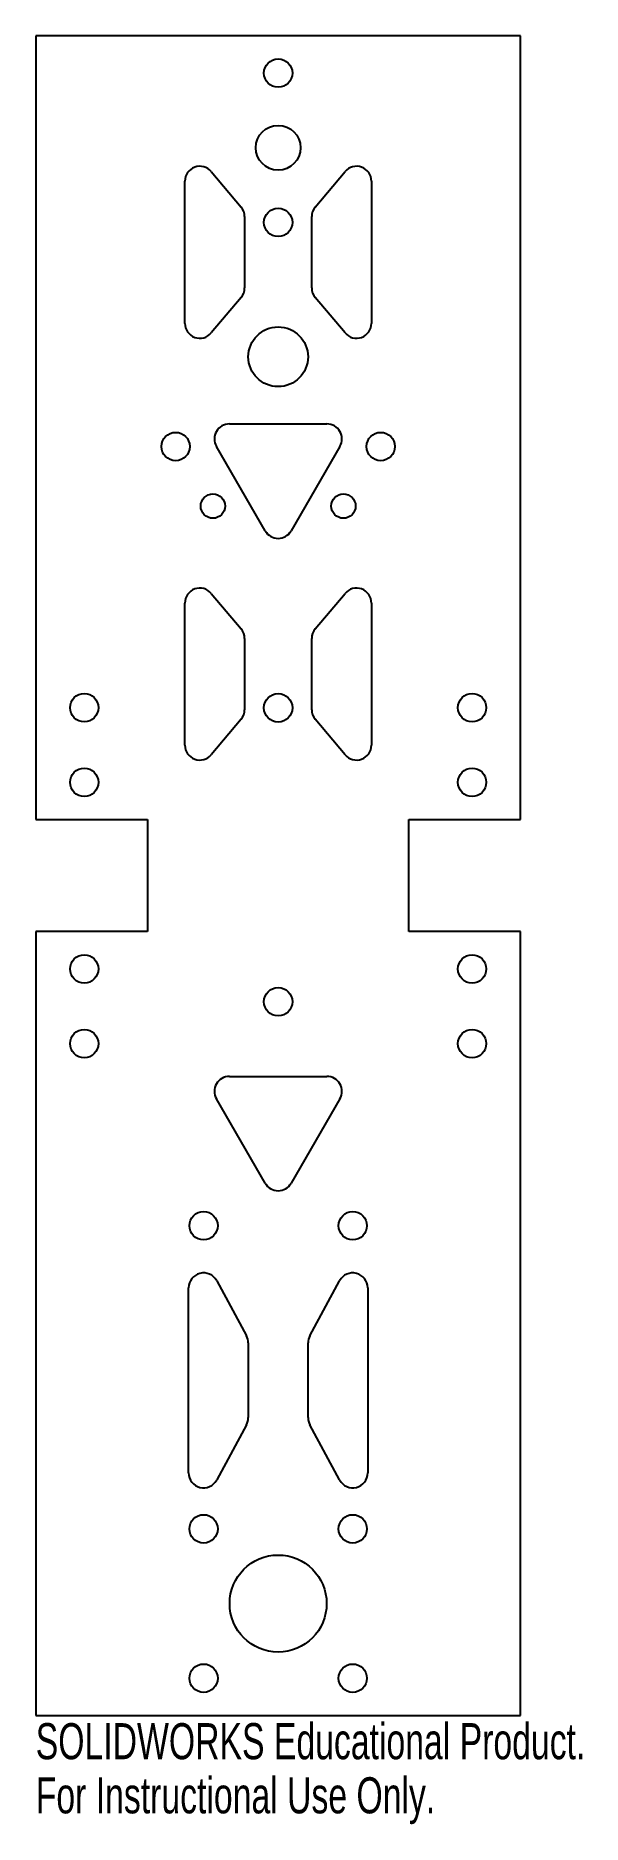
# Model space of a CAD drawing. Header units: millimetres. Extents: x -32 to 41, y -127 to 112.
import ezdxf

# ---------------------------------------------------------------- set-up
doc = ezdxf.new("R2010")
doc.units = ezdxf.units.MM
doc.styles.add('SLDTEXTSTYLE0', font='TXT', dxfattribs={"width": 0.7})

msp = doc.modelspace()

# ---------------------------------------------------------------- linework, layer by layer
at = {"color": 7, "linetype": 'Continuous', "lineweight": 25}
for p, q in [((-32.5, 112.5), (-32.5, 7.5)), ((32.5, 112.5), (-32.5, 112.5)), ((32.5, 7.5), (32.5, 112.5)), ((-8.97, 94.31), (-4.97, 89.56)), ((4.97, 89.56), (8.97, 94.31)), ((-12.5, 73.98), (-12.5, 93.02)), ((12.5, 93.02), (12.5, 73.98)), ((-4.5, 88.27), (-4.5, 78.73)), ((4.5, 78.73), (4.5, 88.27)), ((-4.97, 77.44), (-8.97, 72.69)), ((8.97, 72.69), (4.97, 77.44)), ((-6.54, 60.5), (6.54, 60.5)), ((-1.73, 46.18), (-8.27, 57.5)), ((8.27, 57.5), (1.73, 46.18)), ((-12.5, 17.48), (-12.5, 36.52)), ((-8.97, 37.81), (-4.97, 33.06)), ((4.97, 33.06), (8.97, 37.81)), ((12.5, 36.52), (12.5, 17.48)), ((-4.5, 31.77), (-4.5, 22.23)), ((4.5, 22.23), (4.5, 31.77)), ((-4.97, 20.94), (-8.97, 16.19)), ((8.97, 16.19), (4.97, 20.94)), ((-32.5, 7.5), (-17.5, 7.5)), ((-17.5, 7.5), (-17.5, -7.5)), ((17.5, -7.5), (17.5, 7.5)), ((17.5, 7.5), (32.5, 7.5)), ((-32.5, -7.5), (-32.5, -112.5)), ((-17.5, -7.5), (-32.5, -7.5)), ((32.5, -7.5), (17.5, -7.5)), ((32.5, -112.5), (32.5, -7.5)), ((-6.54, -26.89), (6.54, -26.89)), ((-1.73, -41.21), (-8.27, -29.89)), ((8.27, -29.89), (1.73, -41.21)), ((-8.24, -54.26), (-4.24, -61.65)), ((4.24, -61.65), (8.24, -54.26)), ((-12, -80), (-12, -55.21)), ((12, -55.21), (12, -80)), ((-4, -62.6), (-4, -72.6)), ((4, -72.6), (4, -62.6)), ((-4.24, -73.56), (-8.24, -80.95)), ((8.24, -80.95), (4.24, -73.56)), ((-32.5, -112.5), (32.5, -112.5))]:
    msp.add_line(p, q, dxfattribs=at)
for centre, radius in [((0, 107.5), 1.9), ((0, 97.5), 3), ((0, 87.5), 1.9), ((0, 69.5), 4), ((-13.75, 57.48), 1.9), ((13.75, 57.48), 1.9), ((-8.75, 49.5), 1.63), ((8.75, 49.5), 1.63), ((-26, 22.5), 1.9), ((0, 22.48), 1.9), ((26, 22.5), 1.9), ((-26, 12.5), 1.9), ((26, 12.5), 1.9), ((-26, -12.5), 1.9), ((26, -12.5), 1.9), ((0, -16.89), 1.9), ((-26, -22.5), 1.9), ((26, -22.5), 1.9), ((-10, -46.89), 1.9), ((10, -46.89), 1.9), ((-10, -87.5), 1.9), ((10, -87.5), 1.9), ((0, -97.5), 6.5), ((-10, -107.5), 1.9), ((10, -107.5), 1.9)]:
    msp.add_circle(centre, radius, dxfattribs=at)
for centre, start, end in [((-10.5, 93.02), 40.1009, 180), ((10.5, 93.02), 0, 139.8991), ((-6.5, 88.27), 0, 40.1009), ((6.5, 88.27), 139.8991, 180), ((-6.5, 78.73), 319.8991, 0), ((6.5, 78.73), 180, 220.1009), ((-10.5, 73.98), 180, 319.8991), ((10.5, 73.98), 220.1009, 0), ((-6.54, 58.5), 90, 210), ((6.54, 58.5), 330, 90), ((0, 47.18), 210, 330), ((-10.5, 36.52), 40.1009, 180), ((10.5, 36.52), 0, 139.8991), ((-6.5, 31.77), 0, 40.1009), ((6.5, 31.77), 139.8991, 180), ((-6.5, 22.23), 319.8991, 0), ((6.5, 22.23), 180, 220.1009), ((-10.5, 17.48), 180, 319.8991), ((10.5, 17.48), 220.1009, 0), ((-6.54, -28.89), 90, 210), ((6.54, -28.89), 330, 90), ((0, -40.21), 210, 330), ((-10, -55.21), 28.4085, 180), ((10, -55.21), 0, 151.5915), ((-6, -62.6), 0, 28.4085), ((6, -62.6), 151.5915, 180), ((-6, -72.6), 331.5915, 0), ((6, -72.6), 180, 208.4085), ((-10, -80), 180, 331.5915), ((10, -80), 208.4085, 0)]:
    msp.add_arc(centre, 2, start, end, dxfattribs=at)

# ---------------------------------------------------------------- texts
at = {"color": 7, "linetype": 'Continuous', "char_height": 4.8336, "attachment_point": 1, "style": 'SLDTEXTSTYLE0'}
for s, insert in [('SOLIDWORKS Educational Product.', (-32.5, -113.52)), ('For Instructional Use Only.', (-32.5, -120.77))]:
    msp.add_mtext(s, dxfattribs=dict(at, insert=insert))

doc.saveas('drawing.dxf')
